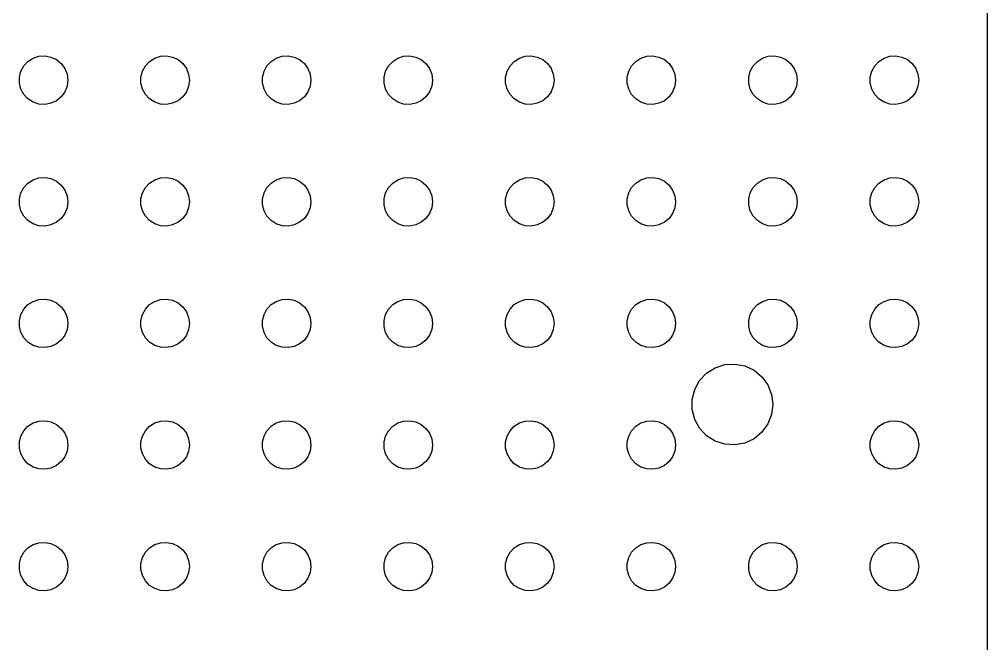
# Model space of a CAD drawing. Header units: metres. Extents: x -116 to 116, y -154 to 154.
# Drawn here: x -3 to 116.5, y -77 to 0 of the extents above; entities that cross this region are included whole.
import ezdxf

# ---------------------------------------------------------------- set-up
doc = ezdxf.new("R2010")
doc.units = ezdxf.units.M

msp = doc.modelspace()

# ---------------------------------------------------------------- linework, layer by layer
for p, q in [((116.5, -149), (116.5, 149)), ((-1.27733, -4.78551), (-0.56213, -4.55313)), ((-0.56213, -4.55313), (0.18837, -4.50591)), ((0.18837, -4.50591), (0.92705, -4.64682)), ((0.92705, -4.64682), (1.60747, -4.96701)), ((13.7227, -4.78551), (14.4379, -4.55313)), ((14.4379, -4.55313), (15.1884, -4.50591)), ((15.1884, -4.50591), (15.927, -4.64682)), ((15.927, -4.64682), (16.6075, -4.96701)), ((28.7227, -4.78551), (29.4379, -4.55313)), ((29.4379, -4.55313), (30.1884, -4.50591)), ((30.1884, -4.50591), (30.927, -4.64682)), ((30.927, -4.64682), (31.6075, -4.96701)), ((43.7227, -4.78551), (44.4379, -4.55313)), ((44.4379, -4.55313), (45.1884, -4.50591)), ((45.1884, -4.50591), (45.927, -4.64682)), ((45.927, -4.64682), (46.6075, -4.96701)), ((58.7227, -4.78551), (59.4379, -4.55313)), ((59.4379, -4.55313), (60.1884, -4.50591)), ((60.1884, -4.50591), (60.927, -4.64682)), ((60.927, -4.64682), (61.6075, -4.96701)), ((73.7227, -4.78551), (74.4379, -4.55313)), ((74.4379, -4.55313), (75.1884, -4.50591)), ((75.1884, -4.50591), (75.927, -4.64682)), ((75.927, -4.64682), (76.6075, -4.96701)), ((88.7227, -4.78551), (89.4379, -4.55313)), ((89.4379, -4.55313), (90.1884, -4.50591)), ((90.1884, -4.50591), (90.927, -4.64682)), ((90.927, -4.64682), (91.6075, -4.96701)), ((103.723, -4.78551), (104.438, -4.55313)), ((104.438, -4.55313), (105.188, -4.50591)), ((105.188, -4.50591), (105.927, -4.64682)), ((105.927, -4.64682), (106.607, -4.96701)), ((-2.78932, -6.39561), (-2.42705, -5.73663)), ((-2.42705, -5.73663), (-1.91226, -5.18845)), ((-1.91226, -5.18845), (-1.27733, -4.78551)), ((1.60747, -4.96701), (2.1869, -5.44635)), ((2.1869, -5.44635), (2.62891, -6.05473)), ((12.2107, -6.39561), (12.5729, -5.73663)), ((12.5729, -5.73663), (13.0877, -5.18845)), ((13.0877, -5.18845), (13.7227, -4.78551)), ((16.6075, -4.96701), (17.1869, -5.44635)), ((17.1869, -5.44635), (17.6289, -6.05473)), ((27.2107, -6.39561), (27.5729, -5.73663)), ((27.5729, -5.73663), (28.0877, -5.18845)), ((28.0877, -5.18845), (28.7227, -4.78551)), ((31.6075, -4.96701), (32.1869, -5.44635)), ((32.1869, -5.44635), (32.6289, -6.05473)), ((42.2107, -6.39561), (42.5729, -5.73663)), ((42.5729, -5.73663), (43.0877, -5.18845)), ((43.0877, -5.18845), (43.7227, -4.78551)), ((46.6075, -4.96701), (47.1869, -5.44635)), ((47.1869, -5.44635), (47.6289, -6.05473)), ((57.2107, -6.39561), (57.5729, -5.73663)), ((57.5729, -5.73663), (58.0877, -5.18845)), ((58.0877, -5.18845), (58.7227, -4.78551)), ((61.6075, -4.96701), (62.1869, -5.44635)), ((62.1869, -5.44635), (62.6289, -6.05473)), ((72.2107, -6.39561), (72.573, -5.73663)), ((72.573, -5.73663), (73.0877, -5.18845)), ((73.0877, -5.18845), (73.7227, -4.78551)), ((76.6075, -4.96701), (77.1869, -5.44635)), ((77.1869, -5.44635), (77.6289, -6.05473)), ((87.2107, -6.39561), (87.573, -5.73663)), ((87.573, -5.73663), (88.0877, -5.18845)), ((88.0877, -5.18845), (88.7227, -4.78551)), ((91.6075, -4.96701), (92.1869, -5.44635)), ((92.1869, -5.44635), (92.6289, -6.05473)), ((102.211, -6.39561), (102.573, -5.73663)), ((102.573, -5.73663), (103.088, -5.18845)), ((103.088, -5.18845), (103.723, -4.78551)), ((106.607, -4.96701), (107.187, -5.44635)), ((107.187, -5.44635), (107.629, -6.05473)), ((-2.97633, -7.12399), (-2.78932, -6.39561)), ((-2.97633, -7.87599), (-2.97633, -7.12399)), ((2.62891, -6.05473), (2.90575, -6.75392)), ((2.90575, -6.75392), (3, -7.5)), ((12.0237, -7.12399), (12.2107, -6.39561)), ((12.0237, -7.87599), (12.0237, -7.12399)), ((17.6289, -6.05473), (17.9057, -6.75392)), ((17.9057, -6.75392), (18, -7.5)), ((27.0237, -7.12399), (27.2107, -6.39561)), ((27.0237, -7.87599), (27.0237, -7.12399)), ((32.6289, -6.05473), (32.9057, -6.75392)), ((32.9057, -6.75392), (33, -7.5)), ((42.0237, -7.12399), (42.2107, -6.39561)), ((42.0237, -7.87599), (42.0237, -7.12399)), ((47.6289, -6.05473), (47.9057, -6.75392)), ((47.9057, -6.75392), (48, -7.5)), ((57.0237, -7.12399), (57.2107, -6.39561)), ((57.0237, -7.87599), (57.0237, -7.12399)), ((62.6289, -6.05473), (62.9057, -6.75392)), ((62.9057, -6.75392), (63, -7.5)), ((72.0237, -7.12399), (72.2107, -6.39561)), ((72.0237, -7.87599), (72.0237, -7.12399)), ((77.6289, -6.05473), (77.9057, -6.75392)), ((77.9057, -6.75392), (78, -7.5)), ((87.0237, -7.12399), (87.2107, -6.39561)), ((87.0237, -7.87599), (87.0237, -7.12399)), ((92.6289, -6.05473), (92.9057, -6.75392)), ((92.9057, -6.75392), (93, -7.5)), ((102.024, -7.12399), (102.211, -6.39561)), ((102.024, -7.87599), (102.024, -7.12399)), ((107.629, -6.05473), (107.906, -6.75392)), ((107.906, -6.75392), (108, -7.5)), ((-2.78932, -8.60437), (-2.97633, -7.87599)), ((2.90575, -8.24606), (2.62891, -8.94525)), ((3, -7.5), (2.90575, -8.24606)), ((12.2107, -8.60437), (12.0237, -7.87599)), ((17.9057, -8.24606), (17.6289, -8.94525)), ((18, -7.5), (17.9057, -8.24606)), ((27.2107, -8.60437), (27.0237, -7.87599)), ((32.9057, -8.24606), (32.6289, -8.94525)), ((33, -7.5), (32.9057, -8.24606)), ((42.2107, -8.60437), (42.0237, -7.87599)), ((47.9057, -8.24606), (47.6289, -8.94525)), ((48, -7.5), (47.9057, -8.24606)), ((57.2107, -8.60437), (57.0237, -7.87599)), ((62.9057, -8.24606), (62.6289, -8.94525)), ((63, -7.5), (62.9057, -8.24606)), ((72.2107, -8.60437), (72.0237, -7.87599)), ((77.9057, -8.24606), (77.6289, -8.94525)), ((78, -7.5), (77.9057, -8.24606)), ((87.2107, -8.60437), (87.0237, -7.87599)), ((92.9057, -8.24606), (92.6289, -8.94525)), ((93, -7.5), (92.9057, -8.24606)), ((102.211, -8.60437), (102.024, -7.87599)), ((107.906, -8.24606), (107.629, -8.94525)), ((108, -7.5), (107.906, -8.24606)), ((-2.42705, -9.26335), (-2.78932, -8.60437)), ((-1.91226, -9.81154), (-2.42705, -9.26335)), ((2.1869, -9.55363), (1.60747, -10.033)), ((2.62891, -8.94525), (2.1869, -9.55363)), ((12.5729, -9.26335), (12.2107, -8.60437)), ((13.0877, -9.81154), (12.5729, -9.26335)), ((17.1869, -9.55363), (16.6075, -10.033)), ((17.6289, -8.94525), (17.1869, -9.55363)), ((27.5729, -9.26335), (27.2107, -8.60437)), ((28.0877, -9.81154), (27.5729, -9.26335)), ((32.1869, -9.55363), (31.6075, -10.033)), ((32.6289, -8.94525), (32.1869, -9.55363)), ((42.5729, -9.26335), (42.2107, -8.60437)), ((43.0877, -9.81154), (42.5729, -9.26335)), ((47.1869, -9.55363), (46.6075, -10.033)), ((47.6289, -8.94525), (47.1869, -9.55363)), ((57.5729, -9.26335), (57.2107, -8.60437)), ((58.0877, -9.81154), (57.5729, -9.26335)), ((62.1869, -9.55363), (61.6075, -10.033)), ((62.6289, -8.94525), (62.1869, -9.55363)), ((72.573, -9.26335), (72.2107, -8.60437)), ((73.0877, -9.81154), (72.573, -9.26335)), ((77.1869, -9.55363), (76.6075, -10.033)), ((77.6289, -8.94525), (77.1869, -9.55363)), ((87.573, -9.26335), (87.2107, -8.60437)), ((88.0877, -9.81154), (87.573, -9.26335)), ((92.1869, -9.55363), (91.6075, -10.033)), ((92.6289, -8.94525), (92.1869, -9.55363)), ((102.573, -9.26335), (102.211, -8.60437)), ((103.088, -9.81154), (102.573, -9.26335)), ((107.187, -9.55363), (106.607, -10.033)), ((107.629, -8.94525), (107.187, -9.55363)), ((-1.27733, -10.2145), (-1.91226, -9.81154)), ((-0.56213, -10.4469), (-1.27733, -10.2145)), ((0.18837, -10.4941), (-0.56213, -10.4469)), ((0.92705, -10.3532), (0.18837, -10.4941)), ((1.60747, -10.033), (0.92705, -10.3532)), ((13.7227, -10.2145), (13.0877, -9.81154)), ((14.4379, -10.4469), (13.7227, -10.2145)), ((15.1884, -10.4941), (14.4379, -10.4469)), ((15.927, -10.3532), (15.1884, -10.4941)), ((16.6075, -10.033), (15.927, -10.3532)), ((28.7227, -10.2145), (28.0877, -9.81154)), ((29.4379, -10.4469), (28.7227, -10.2145)), ((30.1884, -10.4941), (29.4379, -10.4469)), ((30.927, -10.3532), (30.1884, -10.4941)), ((31.6075, -10.033), (30.927, -10.3532)), ((43.7227, -10.2145), (43.0877, -9.81154)), ((44.4379, -10.4469), (43.7227, -10.2145)), ((45.1884, -10.4941), (44.4379, -10.4469)), ((45.927, -10.3532), (45.1884, -10.4941)), ((46.6075, -10.033), (45.927, -10.3532)), ((58.7227, -10.2145), (58.0877, -9.81154)), ((59.4379, -10.4469), (58.7227, -10.2145)), ((60.1884, -10.4941), (59.4379, -10.4469)), ((60.927, -10.3532), (60.1884, -10.4941)), ((61.6075, -10.033), (60.927, -10.3532)), ((73.7227, -10.2145), (73.0877, -9.81154)), ((74.4379, -10.4469), (73.7227, -10.2145)), ((75.1884, -10.4941), (74.4379, -10.4469)), ((75.927, -10.3532), (75.1884, -10.4941)), ((76.6075, -10.033), (75.927, -10.3532)), ((88.7227, -10.2145), (88.0877, -9.81154)), ((89.4379, -10.4469), (88.7227, -10.2145)), ((90.1884, -10.4941), (89.4379, -10.4469)), ((90.927, -10.3532), (90.1884, -10.4941)), ((91.6075, -10.033), (90.927, -10.3532)), ((103.723, -10.2145), (103.088, -9.81154)), ((104.438, -10.4469), (103.723, -10.2145)), ((105.188, -10.4941), (104.438, -10.4469)), ((105.927, -10.3532), (105.188, -10.4941)), ((106.607, -10.033), (105.927, -10.3532)), ((-2.42705, -20.7366), (-1.91226, -20.1884)), ((-1.91226, -20.1884), (-1.27733, -19.7855)), ((-1.27733, -19.7855), (-0.56213, -19.5531)), ((-0.56213, -19.5531), (0.18837, -19.5059)), ((0.18837, -19.5059), (0.92705, -19.6468)), ((0.92705, -19.6468), (1.60747, -19.967)), ((1.60747, -19.967), (2.1869, -20.4464)), ((12.5729, -20.7366), (13.0877, -20.1884)), ((13.0877, -20.1884), (13.7227, -19.7855)), ((13.7227, -19.7855), (14.4379, -19.5531)), ((14.4379, -19.5531), (15.1884, -19.5059)), ((15.1884, -19.5059), (15.927, -19.6468)), ((15.927, -19.6468), (16.6075, -19.967)), ((16.6075, -19.967), (17.1869, -20.4464)), ((27.5729, -20.7366), (28.0877, -20.1884)), ((28.0877, -20.1884), (28.7227, -19.7855)), ((28.7227, -19.7855), (29.4379, -19.5531)), ((29.4379, -19.5531), (30.1884, -19.5059)), ((30.1884, -19.5059), (30.927, -19.6468)), ((30.927, -19.6468), (31.6075, -19.967)), ((31.6075, -19.967), (32.1869, -20.4464)), ((42.5729, -20.7366), (43.0877, -20.1884)), ((43.0877, -20.1884), (43.7227, -19.7855)), ((43.7227, -19.7855), (44.4379, -19.5531)), ((44.4379, -19.5531), (45.1884, -19.5059)), ((45.1884, -19.5059), (45.927, -19.6468)), ((45.927, -19.6468), (46.6075, -19.967)), ((46.6075, -19.967), (47.1869, -20.4464)), ((57.5729, -20.7366), (58.0877, -20.1884)), ((58.0877, -20.1884), (58.7227, -19.7855)), ((58.7227, -19.7855), (59.4379, -19.5531)), ((59.4379, -19.5531), (60.1884, -19.5059)), ((60.1884, -19.5059), (60.927, -19.6468)), ((60.927, -19.6468), (61.6075, -19.967)), ((61.6075, -19.967), (62.1869, -20.4464)), ((72.573, -20.7366), (73.0877, -20.1884)), ((73.0877, -20.1884), (73.7227, -19.7855)), ((73.7227, -19.7855), (74.4379, -19.5531)), ((74.4379, -19.5531), (75.1884, -19.5059)), ((75.1884, -19.5059), (75.927, -19.6468)), ((75.927, -19.6468), (76.6075, -19.967)), ((76.6075, -19.967), (77.1869, -20.4464)), ((87.573, -20.7366), (88.0877, -20.1884)), ((88.0877, -20.1884), (88.7227, -19.7855)), ((88.7227, -19.7855), (89.4379, -19.5531)), ((89.4379, -19.5531), (90.1884, -19.5059)), ((90.1884, -19.5059), (90.927, -19.6468)), ((90.927, -19.6468), (91.6075, -19.967)), ((91.6075, -19.967), (92.1869, -20.4464)), ((102.573, -20.7366), (103.088, -20.1884)), ((103.088, -20.1884), (103.723, -19.7855)), ((103.723, -19.7855), (104.438, -19.5531)), ((104.438, -19.5531), (105.188, -19.5059)), ((105.188, -19.5059), (105.927, -19.6468)), ((105.927, -19.6468), (106.607, -19.967)), ((106.607, -19.967), (107.187, -20.4464)), ((-2.97633, -22.124), (-2.78932, -21.3956)), ((-2.78932, -21.3956), (-2.42705, -20.7366)), ((2.1869, -20.4464), (2.62891, -21.0547)), ((2.62891, -21.0547), (2.90575, -21.7539)), ((12.0237, -22.124), (12.2107, -21.3956)), ((12.2107, -21.3956), (12.5729, -20.7366)), ((17.1869, -20.4464), (17.6289, -21.0547)), ((17.6289, -21.0547), (17.9057, -21.7539)), ((27.0237, -22.124), (27.2107, -21.3956)), ((27.2107, -21.3956), (27.5729, -20.7366)), ((32.1869, -20.4464), (32.6289, -21.0547)), ((32.6289, -21.0547), (32.9057, -21.7539)), ((42.0237, -22.124), (42.2107, -21.3956)), ((42.2107, -21.3956), (42.5729, -20.7366)), ((47.1869, -20.4464), (47.6289, -21.0547)), ((47.6289, -21.0547), (47.9057, -21.7539)), ((57.0237, -22.124), (57.2107, -21.3956)), ((57.2107, -21.3956), (57.5729, -20.7366)), ((62.1869, -20.4464), (62.6289, -21.0547)), ((62.6289, -21.0547), (62.9057, -21.7539)), ((72.0237, -22.124), (72.2107, -21.3956)), ((72.2107, -21.3956), (72.573, -20.7366)), ((77.1869, -20.4464), (77.6289, -21.0547)), ((77.6289, -21.0547), (77.9057, -21.7539)), ((87.0237, -22.124), (87.2107, -21.3956)), ((87.2107, -21.3956), (87.573, -20.7366)), ((92.1869, -20.4464), (92.6289, -21.0547)), ((92.6289, -21.0547), (92.9057, -21.7539)), ((102.024, -22.124), (102.211, -21.3956)), ((102.211, -21.3956), (102.573, -20.7366)), ((107.187, -20.4464), (107.629, -21.0547)), ((107.629, -21.0547), (107.906, -21.7539)), ((-2.97633, -22.876), (-2.97633, -22.124)), ((2.90575, -21.7539), (3, -22.5)), ((3, -22.5), (2.90575, -23.2461)), ((12.0237, -22.876), (12.0237, -22.124)), ((17.9057, -21.7539), (18, -22.5)), ((18, -22.5), (17.9057, -23.2461)), ((27.0237, -22.876), (27.0237, -22.124)), ((32.9057, -21.7539), (33, -22.5)), ((33, -22.5), (32.9057, -23.2461)), ((42.0237, -22.876), (42.0237, -22.124)), ((47.9057, -21.7539), (48, -22.5)), ((48, -22.5), (47.9057, -23.2461)), ((57.0237, -22.876), (57.0237, -22.124)), ((62.9057, -21.7539), (63, -22.5)), ((63, -22.5), (62.9057, -23.2461)), ((72.0237, -22.876), (72.0237, -22.124)), ((77.9057, -21.7539), (78, -22.5)), ((78, -22.5), (77.9057, -23.2461)), ((87.0237, -22.876), (87.0237, -22.124)), ((92.9057, -21.7539), (93, -22.5)), ((93, -22.5), (92.9057, -23.2461)), ((102.024, -22.876), (102.024, -22.124)), ((107.906, -21.7539), (108, -22.5)), ((108, -22.5), (107.906, -23.2461)), ((-2.78932, -23.6044), (-2.97633, -22.876)), ((-2.42705, -24.2634), (-2.78932, -23.6044)), ((2.90575, -23.2461), (2.62891, -23.9453)), ((12.2107, -23.6044), (12.0237, -22.876)), ((12.5729, -24.2634), (12.2107, -23.6044)), ((17.9057, -23.2461), (17.6289, -23.9453)), ((27.2107, -23.6044), (27.0237, -22.876)), ((27.5729, -24.2634), (27.2107, -23.6044)), ((32.9057, -23.2461), (32.6289, -23.9453)), ((42.2107, -23.6044), (42.0237, -22.876)), ((42.5729, -24.2634), (42.2107, -23.6044)), ((47.9057, -23.2461), (47.6289, -23.9453)), ((57.2107, -23.6044), (57.0237, -22.876)), ((57.5729, -24.2634), (57.2107, -23.6044)), ((62.9057, -23.2461), (62.6289, -23.9453)), ((72.2107, -23.6044), (72.0237, -22.876)), ((72.573, -24.2634), (72.2107, -23.6044)), ((77.9057, -23.2461), (77.6289, -23.9453)), ((87.2107, -23.6044), (87.0237, -22.876)), ((87.573, -24.2634), (87.2107, -23.6044)), ((92.9057, -23.2461), (92.6289, -23.9453)), ((102.211, -23.6044), (102.024, -22.876)), ((102.573, -24.2634), (102.211, -23.6044)), ((107.906, -23.2461), (107.629, -23.9453)), ((-1.91226, -24.8115), (-2.42705, -24.2634)), ((-1.27733, -25.2145), (-1.91226, -24.8115)), ((1.60747, -25.033), (0.92705, -25.3532)), ((2.1869, -24.5536), (1.60747, -25.033)), ((2.62891, -23.9453), (2.1869, -24.5536)), ((13.0877, -24.8115), (12.5729, -24.2634)), ((13.7227, -25.2145), (13.0877, -24.8115)), ((16.6075, -25.033), (15.927, -25.3532)), ((17.1869, -24.5536), (16.6075, -25.033)), ((17.6289, -23.9453), (17.1869, -24.5536)), ((28.0877, -24.8115), (27.5729, -24.2634)), ((28.7227, -25.2145), (28.0877, -24.8115)), ((31.6075, -25.033), (30.927, -25.3532)), ((32.1869, -24.5536), (31.6075, -25.033)), ((32.6289, -23.9453), (32.1869, -24.5536)), ((43.0877, -24.8115), (42.5729, -24.2634)), ((43.7227, -25.2145), (43.0877, -24.8115)), ((46.6075, -25.033), (45.927, -25.3532)), ((47.1869, -24.5536), (46.6075, -25.033)), ((47.6289, -23.9453), (47.1869, -24.5536)), ((58.0877, -24.8115), (57.5729, -24.2634)), ((58.7227, -25.2145), (58.0877, -24.8115)), ((61.6075, -25.033), (60.927, -25.3532)), ((62.1869, -24.5536), (61.6075, -25.033)), ((62.6289, -23.9453), (62.1869, -24.5536)), ((73.0877, -24.8115), (72.573, -24.2634)), ((73.7227, -25.2145), (73.0877, -24.8115)), ((76.6075, -25.033), (75.927, -25.3532)), ((77.1869, -24.5536), (76.6075, -25.033)), ((77.6289, -23.9453), (77.1869, -24.5536)), ((88.0877, -24.8115), (87.573, -24.2634)), ((88.7227, -25.2145), (88.0877, -24.8115)), ((91.6075, -25.033), (90.927, -25.3532)), ((92.1869, -24.5536), (91.6075, -25.033)), ((92.6289, -23.9453), (92.1869, -24.5536)), ((103.088, -24.8115), (102.573, -24.2634)), ((103.723, -25.2145), (103.088, -24.8115)), ((106.607, -25.033), (105.927, -25.3532)), ((107.187, -24.5536), (106.607, -25.033)), ((107.629, -23.9453), (107.187, -24.5536)), ((-0.56213, -25.4469), (-1.27733, -25.2145)), ((0.18837, -25.4941), (-0.56213, -25.4469)), ((0.92705, -25.3532), (0.18837, -25.4941)), ((14.4379, -25.4469), (13.7227, -25.2145)), ((15.1884, -25.4941), (14.4379, -25.4469)), ((15.927, -25.3532), (15.1884, -25.4941)), ((29.4379, -25.4469), (28.7227, -25.2145)), ((30.1884, -25.4941), (29.4379, -25.4469)), ((30.927, -25.3532), (30.1884, -25.4941)), ((44.4379, -25.4469), (43.7227, -25.2145)), ((45.1884, -25.4941), (44.4379, -25.4469)), ((45.927, -25.3532), (45.1884, -25.4941)), ((59.4379, -25.4469), (58.7227, -25.2145)), ((60.1884, -25.4941), (59.4379, -25.4469)), ((60.927, -25.3532), (60.1884, -25.4941)), ((74.4379, -25.4469), (73.7227, -25.2145)), ((75.1884, -25.4941), (74.4379, -25.4469)), ((75.927, -25.3532), (75.1884, -25.4941)), ((89.4379, -25.4469), (88.7227, -25.2145)), ((90.1884, -25.4941), (89.4379, -25.4469)), ((90.927, -25.3532), (90.1884, -25.4941)), ((104.438, -25.4469), (103.723, -25.2145)), ((105.188, -25.4941), (104.438, -25.4469)), ((105.927, -25.3532), (105.188, -25.4941)), ((-1.27733, -34.7855), (-0.56213, -34.5531)), ((-0.56213, -34.5531), (0.18837, -34.5059)), ((0.18837, -34.5059), (0.92705, -34.6468)), ((0.92705, -34.6468), (1.60747, -34.967)), ((13.7227, -34.7855), (14.4379, -34.5531)), ((14.4379, -34.5531), (15.1884, -34.5059)), ((15.1884, -34.5059), (15.927, -34.6468)), ((15.927, -34.6468), (16.6075, -34.967)), ((28.7227, -34.7855), (29.4379, -34.5531)), ((29.4379, -34.5531), (30.1884, -34.5059)), ((30.1884, -34.5059), (30.927, -34.6468)), ((30.927, -34.6468), (31.6075, -34.967)), ((43.7227, -34.7855), (44.4379, -34.5531)), ((44.4379, -34.5531), (45.1884, -34.5059)), ((45.1884, -34.5059), (45.927, -34.6468)), ((45.927, -34.6468), (46.6075, -34.967)), ((58.7227, -34.7855), (59.4379, -34.5531)), ((59.4379, -34.5531), (60.1884, -34.5059)), ((60.1884, -34.5059), (60.927, -34.6468)), ((60.927, -34.6468), (61.6075, -34.967)), ((73.7227, -34.7855), (74.4379, -34.5531)), ((74.4379, -34.5531), (75.1884, -34.5059)), ((75.1884, -34.5059), (75.927, -34.6468)), ((75.927, -34.6468), (76.6075, -34.967)), ((88.7227, -34.7855), (89.4379, -34.5531)), ((89.4379, -34.5531), (90.1884, -34.5059)), ((90.1884, -34.5059), (90.927, -34.6468)), ((90.927, -34.6468), (91.6075, -34.967)), ((103.723, -34.7855), (104.438, -34.5531)), ((104.438, -34.5531), (105.188, -34.5059)), ((105.188, -34.5059), (105.927, -34.6468)), ((105.927, -34.6468), (106.607, -34.967)), ((-2.78932, -36.3956), (-2.42705, -35.7366)), ((-2.42705, -35.7366), (-1.91226, -35.1885)), ((-1.91226, -35.1885), (-1.27733, -34.7855)), ((1.60747, -34.967), (2.1869, -35.4464)), ((2.1869, -35.4464), (2.62891, -36.0547)), ((12.2107, -36.3956), (12.5729, -35.7366)), ((12.5729, -35.7366), (13.0877, -35.1885)), ((13.0877, -35.1885), (13.7227, -34.7855)), ((16.6075, -34.967), (17.1869, -35.4464)), ((17.1869, -35.4464), (17.6289, -36.0547)), ((27.2107, -36.3956), (27.5729, -35.7366)), ((27.5729, -35.7366), (28.0877, -35.1885)), ((28.0877, -35.1885), (28.7227, -34.7855)), ((31.6075, -34.967), (32.1869, -35.4464)), ((32.1869, -35.4464), (32.6289, -36.0547)), ((42.2107, -36.3956), (42.5729, -35.7366)), ((42.5729, -35.7366), (43.0877, -35.1885)), ((43.0877, -35.1885), (43.7227, -34.7855)), ((46.6075, -34.967), (47.1869, -35.4464)), ((47.1869, -35.4464), (47.6289, -36.0547)), ((57.2107, -36.3956), (57.5729, -35.7366)), ((57.5729, -35.7366), (58.0877, -35.1885)), ((58.0877, -35.1885), (58.7227, -34.7855)), ((61.6075, -34.967), (62.1869, -35.4464)), ((62.1869, -35.4464), (62.6289, -36.0547)), ((72.2107, -36.3956), (72.573, -35.7366)), ((72.573, -35.7366), (73.0877, -35.1885)), ((73.0877, -35.1885), (73.7227, -34.7855)), ((76.6075, -34.967), (77.1869, -35.4464)), ((77.1869, -35.4464), (77.6289, -36.0547)), ((87.2107, -36.3956), (87.573, -35.7366)), ((87.573, -35.7366), (88.0877, -35.1885)), ((88.0877, -35.1885), (88.7227, -34.7855)), ((91.6075, -34.967), (92.1869, -35.4464)), ((92.1869, -35.4464), (92.6289, -36.0547)), ((102.211, -36.3956), (102.573, -35.7366)), ((102.573, -35.7366), (103.088, -35.1885)), ((103.088, -35.1885), (103.723, -34.7855)), ((106.607, -34.967), (107.187, -35.4464)), ((107.187, -35.4464), (107.629, -36.0547)), ((-2.97633, -37.124), (-2.78932, -36.3956)), ((2.62891, -36.0547), (2.90575, -36.7539)), ((2.90575, -36.7539), (3, -37.5)), ((12.0237, -37.124), (12.2107, -36.3956)), ((17.6289, -36.0547), (17.9057, -36.7539)), ((17.9057, -36.7539), (18, -37.5)), ((27.0237, -37.124), (27.2107, -36.3956)), ((32.6289, -36.0547), (32.9057, -36.7539)), ((32.9057, -36.7539), (33, -37.5)), ((42.0237, -37.124), (42.2107, -36.3956)), ((47.6289, -36.0547), (47.9057, -36.7539)), ((47.9057, -36.7539), (48, -37.5)), ((57.0237, -37.124), (57.2107, -36.3956)), ((62.6289, -36.0547), (62.9057, -36.7539)), ((62.9057, -36.7539), (63, -37.5)), ((72.0237, -37.124), (72.2107, -36.3956)), ((77.6289, -36.0547), (77.9057, -36.7539)), ((77.9057, -36.7539), (78, -37.5)), ((87.0237, -37.124), (87.2107, -36.3956)), ((92.6289, -36.0547), (92.9057, -36.7539)), ((92.9057, -36.7539), (93, -37.5)), ((102.024, -37.124), (102.211, -36.3956)), ((107.629, -36.0547), (107.906, -36.7539)), ((107.906, -36.7539), (108, -37.5)), ((-2.97633, -37.876), (-2.97633, -37.124)), ((-2.78932, -38.6044), (-2.97633, -37.876)), ((3, -37.5), (2.90575, -38.2461)), ((12.0237, -37.876), (12.0237, -37.124)), ((12.2107, -38.6044), (12.0237, -37.876)), ((18, -37.5), (17.9057, -38.2461)), ((27.0237, -37.876), (27.0237, -37.124)), ((27.2107, -38.6044), (27.0237, -37.876)), ((33, -37.5), (32.9057, -38.2461)), ((42.0237, -37.876), (42.0237, -37.124)), ((42.2107, -38.6044), (42.0237, -37.876)), ((48, -37.5), (47.9057, -38.2461)), ((57.0237, -37.876), (57.0237, -37.124)), ((57.2107, -38.6044), (57.0237, -37.876)), ((63, -37.5), (62.9057, -38.2461)), ((72.0237, -37.876), (72.0237, -37.124)), ((72.2107, -38.6044), (72.0237, -37.876)), ((78, -37.5), (77.9057, -38.2461)), ((87.0237, -37.876), (87.0237, -37.124)), ((87.2107, -38.6044), (87.0237, -37.876)), ((93, -37.5), (92.9057, -38.2461)), ((102.024, -37.876), (102.024, -37.124)), ((102.211, -38.6044), (102.024, -37.876)), ((108, -37.5), (107.906, -38.2461)), ((-2.42705, -39.2634), (-2.78932, -38.6044)), ((-1.91226, -39.8115), (-2.42705, -39.2634)), ((2.62891, -38.9453), (2.1869, -39.5536)), ((2.90575, -38.2461), (2.62891, -38.9453)), ((12.5729, -39.2634), (12.2107, -38.6044)), ((13.0877, -39.8115), (12.5729, -39.2634)), ((17.6289, -38.9453), (17.1869, -39.5536)), ((17.9057, -38.2461), (17.6289, -38.9453)), ((27.5729, -39.2634), (27.2107, -38.6044)), ((28.0877, -39.8115), (27.5729, -39.2634)), ((32.6289, -38.9453), (32.1869, -39.5536)), ((32.9057, -38.2461), (32.6289, -38.9453)), ((42.5729, -39.2634), (42.2107, -38.6044)), ((43.0877, -39.8115), (42.5729, -39.2634)), ((47.6289, -38.9453), (47.1869, -39.5536)), ((47.9057, -38.2461), (47.6289, -38.9453)), ((57.5729, -39.2634), (57.2107, -38.6044)), ((58.0877, -39.8115), (57.5729, -39.2634)), ((62.6289, -38.9453), (62.1869, -39.5536)), ((62.9057, -38.2461), (62.6289, -38.9453)), ((72.573, -39.2634), (72.2107, -38.6044)), ((73.0877, -39.8115), (72.573, -39.2634)), ((77.6289, -38.9453), (77.1869, -39.5536)), ((77.9057, -38.2461), (77.6289, -38.9453)), ((87.573, -39.2634), (87.2107, -38.6044)), ((88.0877, -39.8115), (87.573, -39.2634)), ((92.6289, -38.9453), (92.1869, -39.5536)), ((92.9057, -38.2461), (92.6289, -38.9453)), ((102.573, -39.2634), (102.211, -38.6044)), ((103.088, -39.8115), (102.573, -39.2634)), ((107.629, -38.9453), (107.187, -39.5536)), ((107.906, -38.2461), (107.629, -38.9453)), ((-1.27733, -40.2145), (-1.91226, -39.8115)), ((-0.56213, -40.4469), (-1.27733, -40.2145)), ((0.18837, -40.4941), (-0.56213, -40.4469)), ((0.92705, -40.3532), (0.18837, -40.4941)), ((1.60747, -40.033), (0.92705, -40.3532)), ((2.1869, -39.5536), (1.60747, -40.033)), ((13.7227, -40.2145), (13.0877, -39.8115)), ((14.4379, -40.4469), (13.7227, -40.2145)), ((15.1884, -40.4941), (14.4379, -40.4469)), ((15.927, -40.3532), (15.1884, -40.4941)), ((16.6075, -40.033), (15.927, -40.3532)), ((17.1869, -39.5536), (16.6075, -40.033)), ((28.7227, -40.2145), (28.0877, -39.8115)), ((29.4379, -40.4469), (28.7227, -40.2145)), ((30.1884, -40.4941), (29.4379, -40.4469)), ((30.927, -40.3532), (30.1884, -40.4941)), ((31.6075, -40.033), (30.927, -40.3532)), ((32.1869, -39.5536), (31.6075, -40.033)), ((43.7227, -40.2145), (43.0877, -39.8115)), ((44.4379, -40.4469), (43.7227, -40.2145)), ((45.1884, -40.4941), (44.4379, -40.4469)), ((45.927, -40.3532), (45.1884, -40.4941)), ((46.6075, -40.033), (45.927, -40.3532)), ((47.1869, -39.5536), (46.6075, -40.033)), ((58.7227, -40.2145), (58.0877, -39.8115)), ((59.4379, -40.4469), (58.7227, -40.2145)), ((60.1884, -40.4941), (59.4379, -40.4469)), ((60.927, -40.3532), (60.1884, -40.4941)), ((61.6075, -40.033), (60.927, -40.3532)), ((62.1869, -39.5536), (61.6075, -40.033)), ((73.7227, -40.2145), (73.0877, -39.8115)), ((74.4379, -40.4469), (73.7227, -40.2145)), ((75.1884, -40.4941), (74.4379, -40.4469)), ((75.927, -40.3532), (75.1884, -40.4941)), ((76.6075, -40.033), (75.927, -40.3532)), ((77.1869, -39.5536), (76.6075, -40.033)), ((88.7227, -40.2145), (88.0877, -39.8115)), ((89.4379, -40.4469), (88.7227, -40.2145)), ((90.1884, -40.4941), (89.4379, -40.4469)), ((90.927, -40.3532), (90.1884, -40.4941)), ((91.6075, -40.033), (90.927, -40.3532)), ((92.1869, -39.5536), (91.6075, -40.033)), ((103.723, -40.2145), (103.088, -39.8115)), ((104.438, -40.4469), (103.723, -40.2145)), ((105.188, -40.4941), (104.438, -40.4469)), ((105.927, -40.3532), (105.188, -40.4941)), ((106.607, -40.033), (105.927, -40.3532)), ((107.187, -39.5536), (106.607, -40.033)), ((81.8129, -43.6474), (82.8711, -42.9759)), ((82.8711, -42.9759), (84.0631, -42.5886)), ((84.0631, -42.5886), (85.3139, -42.5099)), ((85.3139, -42.5099), (86.5451, -42.7447)), ((86.5451, -42.7447), (87.6791, -43.2784)), ((80.9549, -44.5611), (81.8129, -43.6474)), ((87.6791, -43.2784), (88.6448, -44.0773)), ((88.6448, -44.0773), (89.3815, -45.0912)), ((80.3511, -45.6594), (80.9549, -44.5611)), ((89.3815, -45.0912), (89.8429, -46.2565)), ((80.0394, -46.8733), (80.3511, -45.6594)), ((89.8429, -46.2565), (90, -47.5)), ((80.0394, -48.1267), (80.0394, -46.8733)), ((90, -47.5), (89.8429, -48.7434)), ((80.3511, -49.3406), (80.0394, -48.1267)), ((89.8429, -48.7434), (89.3815, -49.9088)), ((-1.91226, -50.1885), (-1.27733, -49.7855)), ((-1.27733, -49.7855), (-0.56213, -49.5531)), ((-0.56213, -49.5531), (0.18837, -49.5059)), ((0.18837, -49.5059), (0.92705, -49.6468)), ((0.92705, -49.6468), (1.60747, -49.967)), ((1.60747, -49.967), (2.1869, -50.4464)), ((13.0877, -50.1885), (13.7227, -49.7855)), ((13.7227, -49.7855), (14.4379, -49.5531)), ((14.4379, -49.5531), (15.1884, -49.5059)), ((15.1884, -49.5059), (15.927, -49.6468)), ((15.927, -49.6468), (16.6075, -49.967)), ((16.6075, -49.967), (17.1869, -50.4464)), ((28.0877, -50.1885), (28.7227, -49.7855)), ((28.7227, -49.7855), (29.4379, -49.5531)), ((29.4379, -49.5531), (30.1884, -49.5059)), ((30.1884, -49.5059), (30.927, -49.6468)), ((30.927, -49.6468), (31.6075, -49.967)), ((31.6075, -49.967), (32.1869, -50.4464)), ((43.0877, -50.1885), (43.7227, -49.7855)), ((43.7227, -49.7855), (44.4379, -49.5531)), ((44.4379, -49.5531), (45.1884, -49.5059)), ((45.1884, -49.5059), (45.927, -49.6468)), ((45.927, -49.6468), (46.6075, -49.967)), ((46.6075, -49.967), (47.1869, -50.4464)), ((58.0877, -50.1885), (58.7227, -49.7855)), ((58.7227, -49.7855), (59.4379, -49.5531)), ((59.4379, -49.5531), (60.1884, -49.5059)), ((60.1884, -49.5059), (60.927, -49.6468)), ((60.927, -49.6468), (61.6075, -49.967)), ((61.6075, -49.967), (62.1869, -50.4464)), ((73.0877, -50.1885), (73.7227, -49.7855)), ((73.7227, -49.7855), (74.4379, -49.5531)), ((74.4379, -49.5531), (75.1884, -49.5059)), ((75.1884, -49.5059), (75.927, -49.6468)), ((75.927, -49.6468), (76.6075, -49.967)), ((76.6075, -49.967), (77.1869, -50.4464)), ((80.9549, -50.4389), (80.3511, -49.3406)), ((89.3815, -49.9088), (88.6448, -50.9227)), ((103.088, -50.1885), (103.723, -49.7855)), ((103.723, -49.7855), (104.438, -49.5531)), ((104.438, -49.5531), (105.188, -49.5059)), ((105.188, -49.5059), (105.927, -49.6468)), ((105.927, -49.6468), (106.607, -49.967)), ((106.607, -49.967), (107.187, -50.4464)), ((-2.78932, -51.3956), (-2.42705, -50.7366)), ((-2.42705, -50.7366), (-1.91226, -50.1885)), ((2.1869, -50.4464), (2.62891, -51.0547)), ((2.62891, -51.0547), (2.90575, -51.7539)), ((12.2107, -51.3956), (12.5729, -50.7366)), ((12.5729, -50.7366), (13.0877, -50.1885)), ((17.1869, -50.4464), (17.6289, -51.0547)), ((17.6289, -51.0547), (17.9057, -51.7539)), ((27.2107, -51.3956), (27.5729, -50.7366)), ((27.5729, -50.7366), (28.0877, -50.1885)), ((32.1869, -50.4464), (32.6289, -51.0547)), ((32.6289, -51.0547), (32.9057, -51.7539)), ((42.2107, -51.3956), (42.5729, -50.7366)), ((42.5729, -50.7366), (43.0877, -50.1885)), ((47.1869, -50.4464), (47.6289, -51.0547)), ((47.6289, -51.0547), (47.9057, -51.7539)), ((57.2107, -51.3956), (57.5729, -50.7366)), ((57.5729, -50.7366), (58.0877, -50.1885)), ((62.1869, -50.4464), (62.6289, -51.0547)), ((62.6289, -51.0547), (62.9057, -51.7539)), ((72.2107, -51.3956), (72.573, -50.7366)), ((72.573, -50.7366), (73.0877, -50.1885)), ((77.1869, -50.4464), (77.6289, -51.0547)), ((77.6289, -51.0547), (77.9057, -51.7539)), ((81.8129, -51.3526), (80.9549, -50.4389)), ((82.8711, -52.0241), (81.8129, -51.3526)), ((88.6448, -50.9227), (87.6791, -51.7216)), ((102.211, -51.3956), (102.573, -50.7366)), ((102.573, -50.7366), (103.088, -50.1885)), ((107.187, -50.4464), (107.629, -51.0547)), ((107.629, -51.0547), (107.906, -51.7539)), ((-2.97633, -52.124), (-2.78932, -51.3956)), ((-2.97633, -52.876), (-2.97633, -52.124)), ((2.90575, -51.7539), (3, -52.5)), ((3, -52.5), (2.90575, -53.2461)), ((12.0237, -52.124), (12.2107, -51.3956)), ((12.0237, -52.876), (12.0237, -52.124)), ((17.9057, -51.7539), (18, -52.5)), ((18, -52.5), (17.9057, -53.2461)), ((27.0237, -52.124), (27.2107, -51.3956)), ((27.0237, -52.876), (27.0237, -52.124)), ((32.9057, -51.7539), (33, -52.5)), ((33, -52.5), (32.9057, -53.2461)), ((42.0237, -52.124), (42.2107, -51.3956)), ((42.0237, -52.876), (42.0237, -52.124)), ((47.9057, -51.7539), (48, -52.5)), ((48, -52.5), (47.9057, -53.2461)), ((57.0237, -52.124), (57.2107, -51.3956)), ((57.0237, -52.876), (57.0237, -52.124)), ((62.9057, -51.7539), (63, -52.5)), ((63, -52.5), (62.9057, -53.2461)), ((72.0237, -52.124), (72.2107, -51.3956)), ((72.0237, -52.876), (72.0237, -52.124)), ((77.9057, -51.7539), (78, -52.5)), ((78, -52.5), (77.9057, -53.2461)), ((84.0631, -52.4114), (82.8711, -52.0241)), ((85.3139, -52.4901), (84.0631, -52.4114)), ((86.5451, -52.2553), (85.3139, -52.4901)), ((87.6791, -51.7216), (86.5451, -52.2553)), ((102.024, -52.124), (102.211, -51.3956)), ((102.024, -52.876), (102.024, -52.124)), ((107.906, -51.7539), (108, -52.5)), ((108, -52.5), (107.906, -53.2461)), ((-2.78932, -53.6044), (-2.97633, -52.876)), ((-2.42705, -54.2634), (-2.78932, -53.6044)), ((2.90575, -53.2461), (2.62891, -53.9453)), ((12.2107, -53.6044), (12.0237, -52.876)), ((12.5729, -54.2634), (12.2107, -53.6044)), ((17.9057, -53.2461), (17.6289, -53.9453)), ((27.2107, -53.6044), (27.0237, -52.876)), ((27.5729, -54.2634), (27.2107, -53.6044)), ((32.9057, -53.2461), (32.6289, -53.9453)), ((42.2107, -53.6044), (42.0237, -52.876)), ((42.5729, -54.2634), (42.2107, -53.6044)), ((47.9057, -53.2461), (47.6289, -53.9453)), ((57.2107, -53.6044), (57.0237, -52.876)), ((57.5729, -54.2634), (57.2107, -53.6044)), ((62.9057, -53.2461), (62.6289, -53.9453)), ((72.2107, -53.6044), (72.0237, -52.876)), ((72.573, -54.2634), (72.2107, -53.6044)), ((77.9057, -53.2461), (77.6289, -53.9453)), ((102.211, -53.6044), (102.024, -52.876)), ((102.573, -54.2634), (102.211, -53.6044)), ((107.906, -53.2461), (107.629, -53.9453)), ((-1.91226, -54.8115), (-2.42705, -54.2634)), ((-1.27733, -55.2145), (-1.91226, -54.8115)), ((2.1869, -54.5536), (1.60747, -55.033)), ((2.62891, -53.9453), (2.1869, -54.5536)), ((13.0877, -54.8115), (12.5729, -54.2634)), ((13.7227, -55.2145), (13.0877, -54.8115)), ((17.1869, -54.5536), (16.6075, -55.033)), ((17.6289, -53.9453), (17.1869, -54.5536)), ((28.0877, -54.8115), (27.5729, -54.2634)), ((28.7227, -55.2145), (28.0877, -54.8115)), ((32.1869, -54.5536), (31.6075, -55.033)), ((32.6289, -53.9453), (32.1869, -54.5536)), ((43.0877, -54.8115), (42.5729, -54.2634)), ((43.7227, -55.2145), (43.0877, -54.8115)), ((47.1869, -54.5536), (46.6075, -55.033)), ((47.6289, -53.9453), (47.1869, -54.5536)), ((58.0877, -54.8115), (57.5729, -54.2634)), ((58.7227, -55.2145), (58.0877, -54.8115)), ((62.1869, -54.5536), (61.6075, -55.033)), ((62.6289, -53.9453), (62.1869, -54.5536)), ((73.0877, -54.8115), (72.573, -54.2634)), ((73.7227, -55.2145), (73.0877, -54.8115)), ((77.1869, -54.5536), (76.6075, -55.033)), ((77.6289, -53.9453), (77.1869, -54.5536)), ((103.088, -54.8115), (102.573, -54.2634)), ((103.723, -55.2145), (103.088, -54.8115)), ((107.187, -54.5536), (106.607, -55.033)), ((107.629, -53.9453), (107.187, -54.5536)), ((-0.56213, -55.4469), (-1.27733, -55.2145)), ((0.18837, -55.4941), (-0.56213, -55.4469)), ((0.92705, -55.3532), (0.18837, -55.4941)), ((1.60747, -55.033), (0.92705, -55.3532)), ((14.4379, -55.4469), (13.7227, -55.2145)), ((15.1884, -55.4941), (14.4379, -55.4469)), ((15.927, -55.3532), (15.1884, -55.4941)), ((16.6075, -55.033), (15.927, -55.3532)), ((29.4379, -55.4469), (28.7227, -55.2145)), ((30.1884, -55.4941), (29.4379, -55.4469)), ((30.927, -55.3532), (30.1884, -55.4941)), ((31.6075, -55.033), (30.927, -55.3532)), ((44.4379, -55.4469), (43.7227, -55.2145)), ((45.1884, -55.4941), (44.4379, -55.4469)), ((45.927, -55.3532), (45.1884, -55.4941)), ((46.6075, -55.033), (45.927, -55.3532)), ((59.4379, -55.4469), (58.7227, -55.2145)), ((60.1884, -55.4941), (59.4379, -55.4469)), ((60.927, -55.3532), (60.1884, -55.4941)), ((61.6075, -55.033), (60.927, -55.3532)), ((74.4379, -55.4469), (73.7227, -55.2145)), ((75.1884, -55.4941), (74.4379, -55.4469)), ((75.927, -55.3532), (75.1884, -55.4941)), ((76.6075, -55.033), (75.927, -55.3532)), ((104.438, -55.4469), (103.723, -55.2145)), ((105.188, -55.4941), (104.438, -55.4469)), ((105.927, -55.3532), (105.188, -55.4941)), ((106.607, -55.033), (105.927, -55.3532)), ((-0.56213, -64.5531), (0.18837, -64.5059)), ((0.18837, -64.5059), (0.92705, -64.6468)), ((14.4379, -64.5531), (15.1884, -64.5059)), ((15.1884, -64.5059), (15.927, -64.6468)), ((29.4379, -64.5531), (30.1884, -64.5059)), ((30.1884, -64.5059), (30.927, -64.6468)), ((44.4379, -64.5531), (45.1884, -64.5059)), ((45.1884, -64.5059), (45.927, -64.6468)), ((59.4379, -64.5531), (60.1884, -64.5059)), ((60.1884, -64.5059), (60.927, -64.6468)), ((74.4379, -64.5531), (75.1884, -64.5059)), ((75.1884, -64.5059), (75.927, -64.6468)), ((89.4379, -64.5531), (90.1884, -64.5059)), ((90.1884, -64.5059), (90.927, -64.6468)), ((104.438, -64.5531), (105.188, -64.5059)), ((105.188, -64.5059), (105.927, -64.6468)), ((-2.42705, -65.7366), (-1.91226, -65.1885)), ((-1.91226, -65.1885), (-1.27733, -64.7855)), ((-1.27733, -64.7855), (-0.56213, -64.5531)), ((0.92705, -64.6468), (1.60747, -64.967)), ((1.60747, -64.967), (2.1869, -65.4464)), ((2.1869, -65.4464), (2.62891, -66.0547)), ((12.5729, -65.7366), (13.0877, -65.1885)), ((13.0877, -65.1885), (13.7227, -64.7855)), ((13.7227, -64.7855), (14.4379, -64.5531)), ((15.927, -64.6468), (16.6075, -64.967)), ((16.6075, -64.967), (17.1869, -65.4464)), ((17.1869, -65.4464), (17.6289, -66.0547)), ((27.5729, -65.7366), (28.0877, -65.1885)), ((28.0877, -65.1885), (28.7227, -64.7855)), ((28.7227, -64.7855), (29.4379, -64.5531)), ((30.927, -64.6468), (31.6075, -64.967)), ((31.6075, -64.967), (32.1869, -65.4464)), ((32.1869, -65.4464), (32.6289, -66.0547)), ((42.5729, -65.7366), (43.0877, -65.1885)), ((43.0877, -65.1885), (43.7227, -64.7855)), ((43.7227, -64.7855), (44.4379, -64.5531)), ((45.927, -64.6468), (46.6075, -64.967)), ((46.6075, -64.967), (47.1869, -65.4464)), ((47.1869, -65.4464), (47.6289, -66.0547)), ((57.5729, -65.7366), (58.0877, -65.1885)), ((58.0877, -65.1885), (58.7227, -64.7855)), ((58.7227, -64.7855), (59.4379, -64.5531)), ((60.927, -64.6468), (61.6075, -64.967)), ((61.6075, -64.967), (62.1869, -65.4464)), ((62.1869, -65.4464), (62.6289, -66.0547)), ((72.573, -65.7366), (73.0877, -65.1885)), ((73.0877, -65.1885), (73.7227, -64.7855)), ((73.7227, -64.7855), (74.4379, -64.5531)), ((75.927, -64.6468), (76.6075, -64.967)), ((76.6075, -64.967), (77.1869, -65.4464)), ((77.1869, -65.4464), (77.6289, -66.0547)), ((87.573, -65.7366), (88.0877, -65.1885)), ((88.0877, -65.1885), (88.7227, -64.7855)), ((88.7227, -64.7855), (89.4379, -64.5531)), ((90.927, -64.6468), (91.6075, -64.967)), ((91.6075, -64.967), (92.1869, -65.4464)), ((92.1869, -65.4464), (92.6289, -66.0547)), ((102.573, -65.7366), (103.088, -65.1885)), ((103.088, -65.1885), (103.723, -64.7855)), ((103.723, -64.7855), (104.438, -64.5531)), ((105.927, -64.6468), (106.607, -64.967)), ((106.607, -64.967), (107.187, -65.4464)), ((107.187, -65.4464), (107.629, -66.0547)), ((-2.97633, -67.124), (-2.78932, -66.3956)), ((-2.78932, -66.3956), (-2.42705, -65.7366)), ((2.62891, -66.0547), (2.90575, -66.7539)), ((2.90575, -66.7539), (3, -67.5)), ((12.0237, -67.124), (12.2107, -66.3956)), ((12.2107, -66.3956), (12.5729, -65.7366)), ((17.6289, -66.0547), (17.9057, -66.7539)), ((17.9057, -66.7539), (18, -67.5)), ((27.0237, -67.124), (27.2107, -66.3956)), ((27.2107, -66.3956), (27.5729, -65.7366)), ((32.6289, -66.0547), (32.9057, -66.7539)), ((32.9057, -66.7539), (33, -67.5)), ((42.0237, -67.124), (42.2107, -66.3956)), ((42.2107, -66.3956), (42.5729, -65.7366)), ((47.6289, -66.0547), (47.9057, -66.7539)), ((47.9057, -66.7539), (48, -67.5)), ((57.0237, -67.124), (57.2107, -66.3956)), ((57.2107, -66.3956), (57.5729, -65.7366)), ((62.6289, -66.0547), (62.9057, -66.7539)), ((62.9057, -66.7539), (63, -67.5)), ((72.0237, -67.124), (72.2107, -66.3956)), ((72.2107, -66.3956), (72.573, -65.7366)), ((77.6289, -66.0547), (77.9057, -66.7539)), ((77.9057, -66.7539), (78, -67.5)), ((87.0237, -67.124), (87.2107, -66.3956)), ((87.2107, -66.3956), (87.573, -65.7366)), ((92.6289, -66.0547), (92.9057, -66.7539)), ((92.9057, -66.7539), (93, -67.5)), ((102.024, -67.124), (102.211, -66.3956)), ((102.211, -66.3956), (102.573, -65.7366)), ((107.629, -66.0547), (107.906, -66.7539)), ((107.906, -66.7539), (108, -67.5)), ((-2.97633, -67.876), (-2.97633, -67.124)), ((-2.78932, -68.6044), (-2.97633, -67.876)), ((3, -67.5), (2.90575, -68.2461)), ((12.0237, -67.876), (12.0237, -67.124)), ((12.2107, -68.6044), (12.0237, -67.876)), ((18, -67.5), (17.9057, -68.2461)), ((27.0237, -67.876), (27.0237, -67.124)), ((27.2107, -68.6044), (27.0237, -67.876)), ((33, -67.5), (32.9057, -68.2461)), ((42.0237, -67.876), (42.0237, -67.124)), ((42.2107, -68.6044), (42.0237, -67.876)), ((48, -67.5), (47.9057, -68.2461)), ((57.0237, -67.876), (57.0237, -67.124)), ((57.2107, -68.6044), (57.0237, -67.876)), ((63, -67.5), (62.9057, -68.2461)), ((72.0237, -67.876), (72.0237, -67.124)), ((72.2107, -68.6044), (72.0237, -67.876)), ((78, -67.5), (77.9057, -68.2461)), ((87.0237, -67.876), (87.0237, -67.124)), ((87.2107, -68.6044), (87.0237, -67.876)), ((93, -67.5), (92.9057, -68.2461)), ((102.024, -67.876), (102.024, -67.124)), ((102.211, -68.6044), (102.024, -67.876)), ((108, -67.5), (107.906, -68.2461)), ((-2.42705, -69.2634), (-2.78932, -68.6044)), ((-1.91226, -69.8115), (-2.42705, -69.2634)), ((2.62891, -68.9453), (2.1869, -69.5536)), ((2.90575, -68.2461), (2.62891, -68.9453)), ((12.5729, -69.2634), (12.2107, -68.6044)), ((13.0877, -69.8115), (12.5729, -69.2634)), ((17.6289, -68.9453), (17.1869, -69.5536)), ((17.9057, -68.2461), (17.6289, -68.9453)), ((27.5729, -69.2634), (27.2107, -68.6044)), ((28.0877, -69.8115), (27.5729, -69.2634)), ((32.6289, -68.9453), (32.1869, -69.5536)), ((32.9057, -68.2461), (32.6289, -68.9453)), ((42.5729, -69.2634), (42.2107, -68.6044)), ((43.0877, -69.8115), (42.5729, -69.2634)), ((47.6289, -68.9453), (47.1869, -69.5536)), ((47.9057, -68.2461), (47.6289, -68.9453)), ((57.5729, -69.2634), (57.2107, -68.6044)), ((58.0877, -69.8115), (57.5729, -69.2634)), ((62.6289, -68.9453), (62.1869, -69.5536)), ((62.9057, -68.2461), (62.6289, -68.9453)), ((72.573, -69.2634), (72.2107, -68.6044)), ((73.0877, -69.8115), (72.573, -69.2634)), ((77.6289, -68.9453), (77.1869, -69.5536)), ((77.9057, -68.2461), (77.6289, -68.9453)), ((87.573, -69.2634), (87.2107, -68.6044)), ((88.0877, -69.8115), (87.573, -69.2634)), ((92.6289, -68.9453), (92.1869, -69.5536)), ((92.9057, -68.2461), (92.6289, -68.9453)), ((102.573, -69.2634), (102.211, -68.6044)), ((103.088, -69.8115), (102.573, -69.2634)), ((107.629, -68.9453), (107.187, -69.5536)), ((107.906, -68.2461), (107.629, -68.9453)), ((-1.27733, -70.2145), (-1.91226, -69.8115)), ((-0.56213, -70.4469), (-1.27733, -70.2145)), ((0.18837, -70.4941), (-0.56213, -70.4469)), ((0.92705, -70.3532), (0.18837, -70.4941)), ((1.60747, -70.033), (0.92705, -70.3532)), ((2.1869, -69.5536), (1.60747, -70.033)), ((13.7227, -70.2145), (13.0877, -69.8115)), ((14.4379, -70.4469), (13.7227, -70.2145)), ((15.1884, -70.4941), (14.4379, -70.4469)), ((15.927, -70.3532), (15.1884, -70.4941)), ((16.6075, -70.033), (15.927, -70.3532)), ((17.1869, -69.5536), (16.6075, -70.033)), ((28.7227, -70.2145), (28.0877, -69.8115)), ((29.4379, -70.4469), (28.7227, -70.2145)), ((30.1884, -70.4941), (29.4379, -70.4469)), ((30.927, -70.3532), (30.1884, -70.4941)), ((31.6075, -70.033), (30.927, -70.3532)), ((32.1869, -69.5536), (31.6075, -70.033)), ((43.7227, -70.2145), (43.0877, -69.8115)), ((44.4379, -70.4469), (43.7227, -70.2145)), ((45.1884, -70.4941), (44.4379, -70.4469)), ((45.927, -70.3532), (45.1884, -70.4941)), ((46.6075, -70.033), (45.927, -70.3532)), ((47.1869, -69.5536), (46.6075, -70.033)), ((58.7227, -70.2145), (58.0877, -69.8115)), ((59.4379, -70.4469), (58.7227, -70.2145)), ((60.1884, -70.4941), (59.4379, -70.4469)), ((60.927, -70.3532), (60.1884, -70.4941)), ((61.6075, -70.033), (60.927, -70.3532)), ((62.1869, -69.5536), (61.6075, -70.033)), ((73.7227, -70.2145), (73.0877, -69.8115)), ((74.4379, -70.4469), (73.7227, -70.2145)), ((75.1884, -70.4941), (74.4379, -70.4469)), ((75.927, -70.3532), (75.1884, -70.4941)), ((76.6075, -70.033), (75.927, -70.3532)), ((77.1869, -69.5536), (76.6075, -70.033)), ((88.7227, -70.2145), (88.0877, -69.8115)), ((89.4379, -70.4469), (88.7227, -70.2145)), ((90.1884, -70.4941), (89.4379, -70.4469)), ((90.927, -70.3532), (90.1884, -70.4941)), ((91.6075, -70.033), (90.927, -70.3532)), ((92.1869, -69.5536), (91.6075, -70.033)), ((103.723, -70.2145), (103.088, -69.8115)), ((104.438, -70.4469), (103.723, -70.2145)), ((105.188, -70.4941), (104.438, -70.4469)), ((105.927, -70.3532), (105.188, -70.4941)), ((106.607, -70.033), (105.927, -70.3532)), ((107.187, -69.5536), (106.607, -70.033))]:
    msp.add_line(p, q)

doc.saveas('drawing.dxf')
